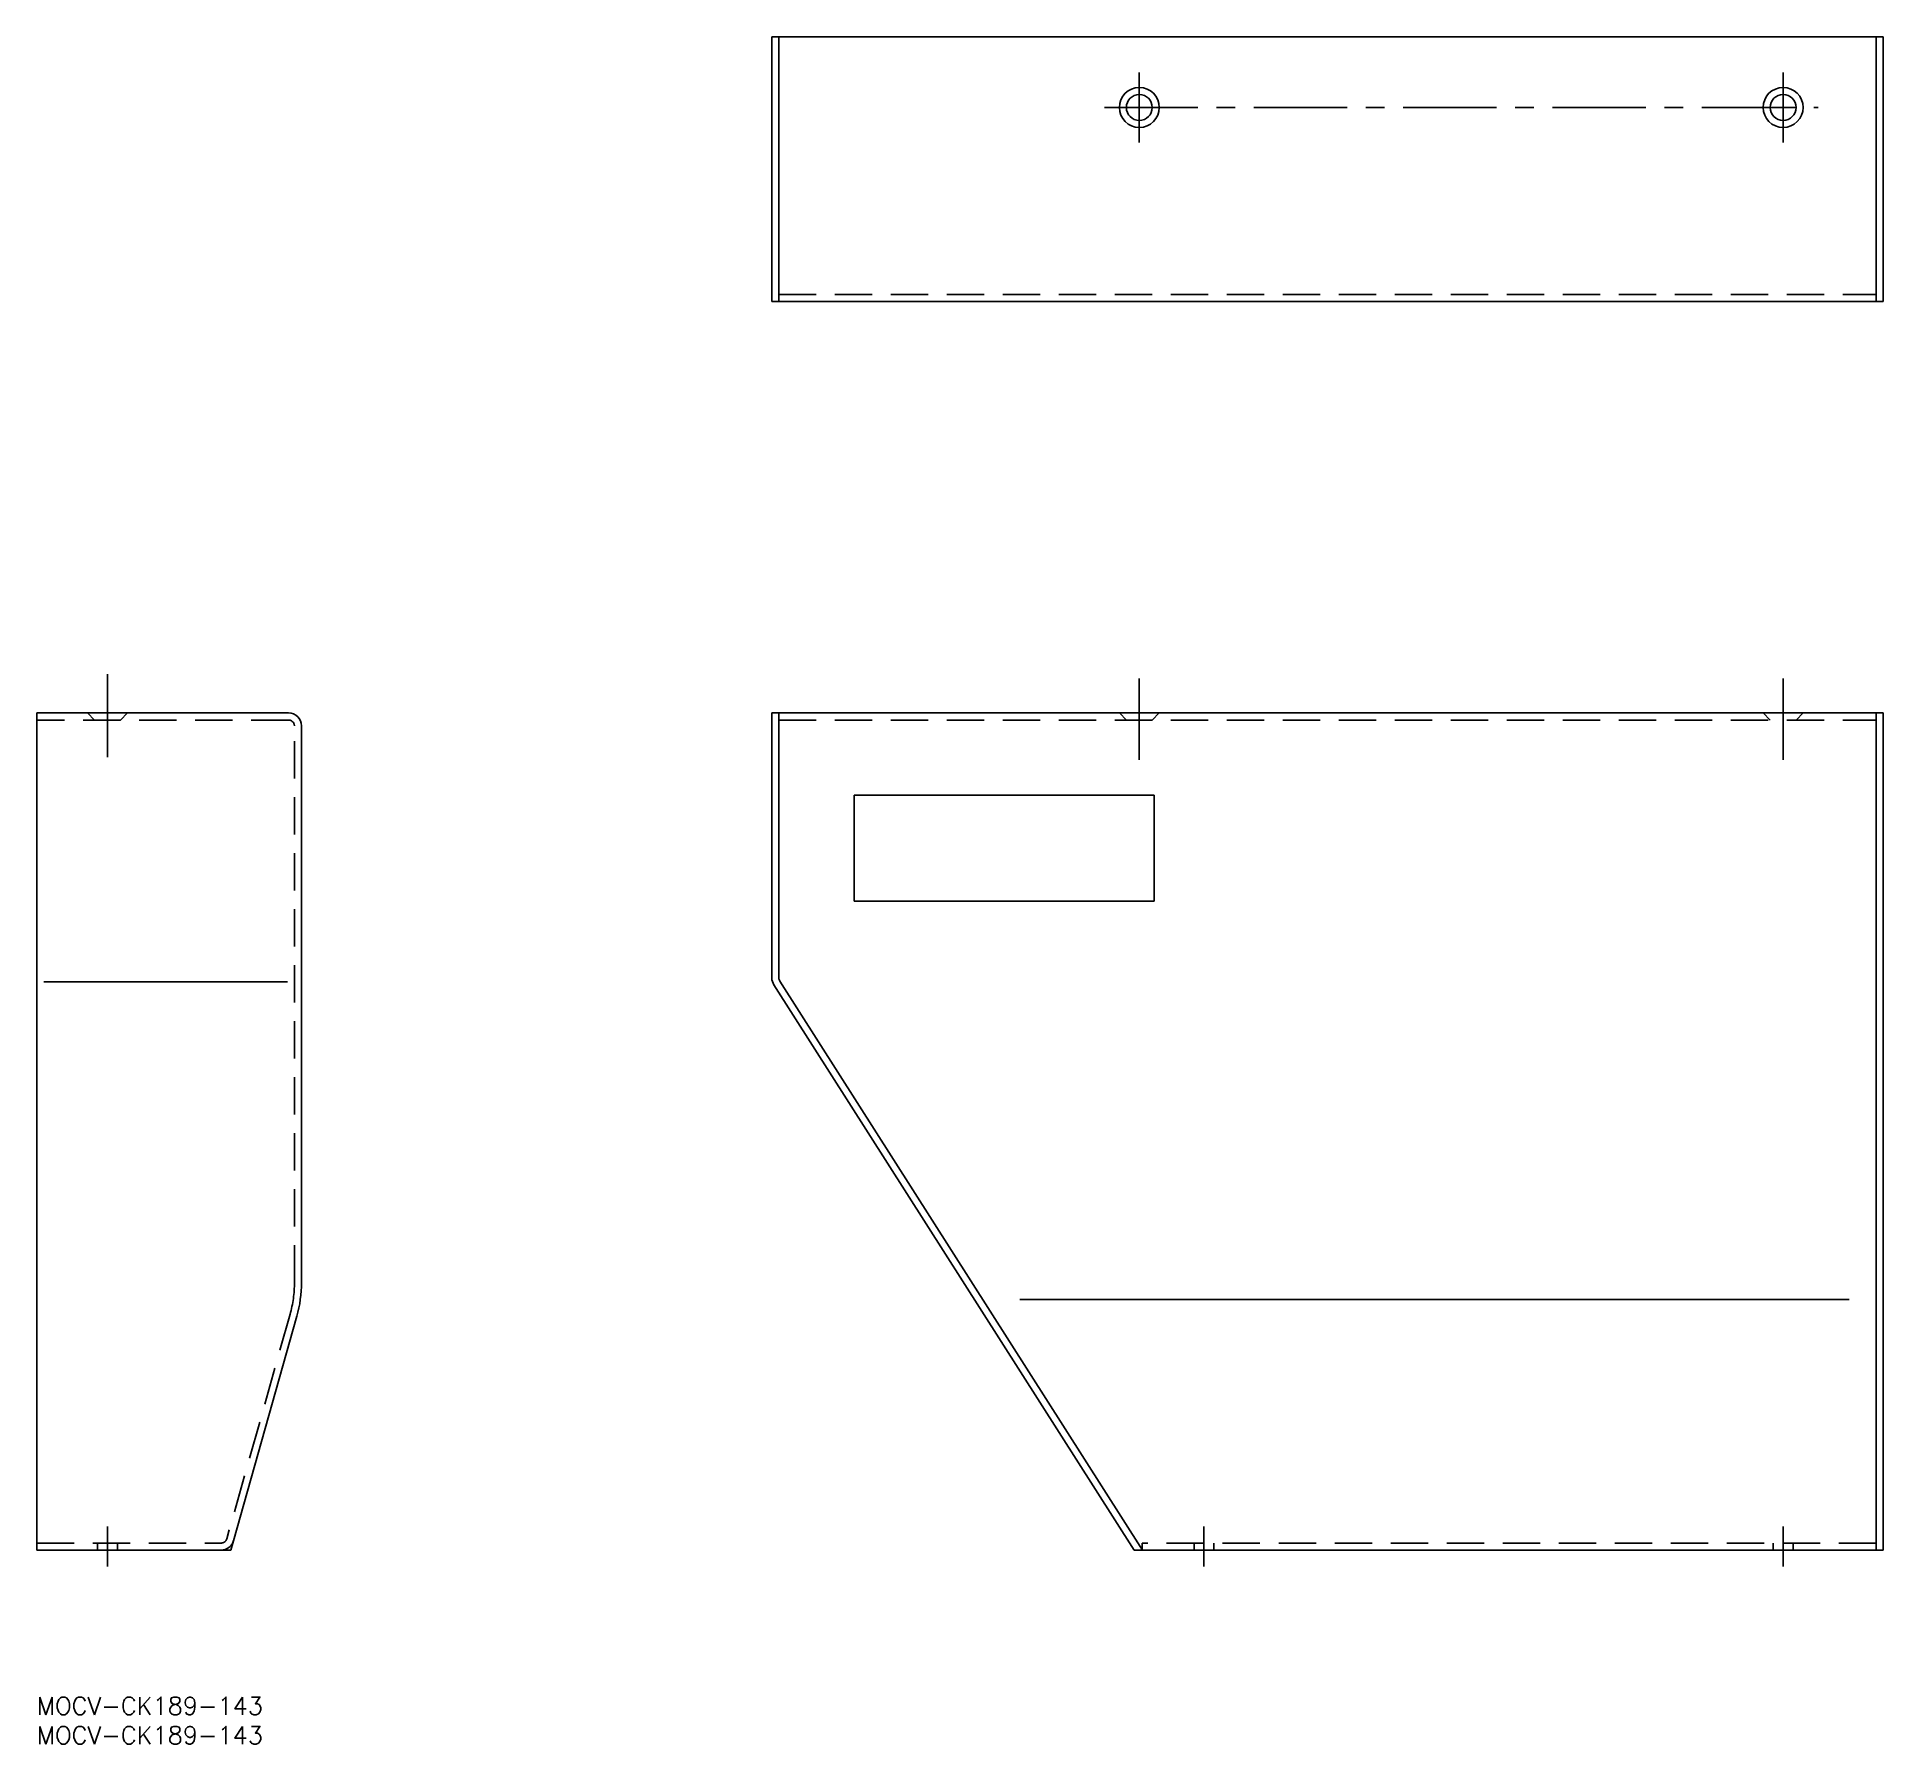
# Model space of a CAD drawing. Extents: x 0 to 314, y -9 to 281.
import ezdxf

# ---------------------------------------------------------------- set-up
doc = ezdxf.new("R2010")
doc.units = 0
doc.header["$LTSCALE"] = 0.5
doc.linetypes.add('CENTER', pattern=[50.8, 31.75, -6.35, 6.35, -6.35])
doc.linetypes.add('DASHED', pattern=[19.05, 12.7, -6.35])
doc.layers.get('0').update_dxf_attribs({"linetype": 'CONTINUOUS'})
doc.layers.add('CENTER', color=1, linetype='CENTER')
doc.styles.get("Standard").update_dxf_attribs({"font": 'txt.shx', "height": 3, "bigfont": 'bigfont.shx'})

# ---------------------------------------------------------------- blocks, each defined once
blk = doc.blocks.new('*U35')
at = {"color": 7, "linetype": 'CONTINUOUS'}
for p in [(0, -4), (0, -9)]:
    blk.add_text('MOCV-CK189-143', height=3, dxfattribs=at).set_placement(p)

msp = doc.modelspace()

# ---------------------------------------------------------------- linework, layer by layer
at = {"color": 7, "linetype": 'CONTINUOUS'}
for p, q in [((125, 281.4), (314, 281.4)), ((125, 236.4), (125, 281.4)), ((126.2, 236.4), (126.2, 281.4)), ((312.8, 281.4), (312.8, 236.4)), ((314, 281.4), (314, 236.4)), ((125, 236.4), (314, 236.4)), ((0, 24), (0, 166.4)), ((0, 166.4), (42.8, 166.4)), ((45, 164.2), (45, 69.53)), ((125, 166.4), (314, 166.4)), ((125, 121.34), (125, 166.4)), ((126.2, 121.34), (126.2, 166.4)), ((312.8, 166.4), (312.8, 24)), ((314, 166.4), (314, 24)), ((190, 152.4), (139, 152.4)), ((139, 152.4), (139, 134.4)), ((190, 134.4), (190, 152.4)), ((139, 134.4), (190, 134.4)), ((125.34, 120.16), (186.6, 24)), ((126.36, 120.8), (188.02, 24)), ((44.21, 63.78), (33.45, 25.6)), ((31.33, 24), (0, 24)), ((314, 24), (186.6, 24))]:
    msp.add_line(p, q, dxfattribs=at)
at = {"color": 3, "linetype": 'DASHED'}
for p, q in [((126.2, 237.6), (312.8, 237.6)), ((42.8, 165.2), (0, 165.2)), ((9.8, 165.2), (8.6, 166.4)), ((15.4, 166.4), (14.2, 165.2)), ((43.8, 69.53), (43.8, 164.2)), ((126.2, 165.2), (312.8, 165.2)), ((184.1, 166.4), (185.3, 165.2)), ((189.7, 165.2), (190.9, 166.4)), ((293.6, 166.4), (294.8, 165.2)), ((299.2, 165.2), (300.4, 166.4)), ((43.05, 64.11), (32.3, 25.93)), ((0, 25.2), (31.33, 25.2)), ((10.3, 25.2), (10.3, 24)), ((13.7, 25.2), (13.7, 24)), ((187.98, 25.2), (187.98, 24)), ((312.8, 25.2), (187.98, 25.2)), ((196.8, 25.2), (196.8, 24)), ((200.2, 25.2), (200.2, 24)), ((295.3, 25.2), (295.3, 24)), ((298.7, 25.2), (298.7, 24))]:
    msp.add_line(p, q, dxfattribs=at)
at = {"color": 3, "linetype": 'CONTINUOUS'}
for p, q in [((42.6, 120.66), (1.2, 120.66)), ((308.25, 66.6), (167.15, 66.6))]:
    msp.add_line(p, q, dxfattribs=at)
at = {"color": 4, "linetype": 'CONTINUOUS'}
for p, q in [((33.45, 25.6), (33, 24)), ((33, 24), (31.33, 24))]:
    msp.add_line(p, q, dxfattribs=at)
at = {"color": 7, "linetype": 'CONTINUOUS'}
for centre, radius in [((187.5, 269.4), 3.4), ((187.5, 269.4), 2.2), ((297, 269.4), 3.4), ((297, 269.4), 2.2)]:
    msp.add_circle(centre, radius, dxfattribs=at)
for centre, radius, start, end in [((42.8, 164.2), 2.2, 0, 90), ((127.2, 121.34), 2.2, 180, 212.498), ((127.2, 121.34), 1, 180, 212.498), ((23.8, 69.53), 21.2, 344.268, 0), ((31.33, 26.2), 2.2, 270, 344.268)]:
    msp.add_arc(centre, radius, start, end, dxfattribs=at)
at = {"color": 3, "linetype": 'DASHED'}
for centre, radius, start, end in [((42.8, 164.2), 1, 0, 90), ((23.8, 69.53), 20, 344.268, 0), ((31.33, 26.2), 1, 270, 344.268)]:
    msp.add_arc(centre, radius, start, end, dxfattribs=at)
at = {"layer": 'CENTER', "color": 1, "linetype": 'CENTER'}
for p, q in [((187.5, 275.34), (187.5, 263.46)), ((297, 275.34), (297, 263.46)), ((181.56, 269.4), (302.94, 269.4)), ((12, 173), (12, 158.9)), ((187.5, 172.26), (187.5, 158.44)), ((297, 172.26), (297, 158.44)), ((12, 21.21), (12, 27.99)), ((198.5, 21.21), (198.5, 27.99)), ((297, 21.21), (297, 27.99))]:
    msp.add_line(p, q, dxfattribs=at)

# ---------------------------------------------------------------- block references
at = {"color": 7, "linetype": 'CONTINUOUS'}
msp.add_blockref('*U35', (0, 0), dxfattribs=at)

doc.saveas('drawing.dxf')
